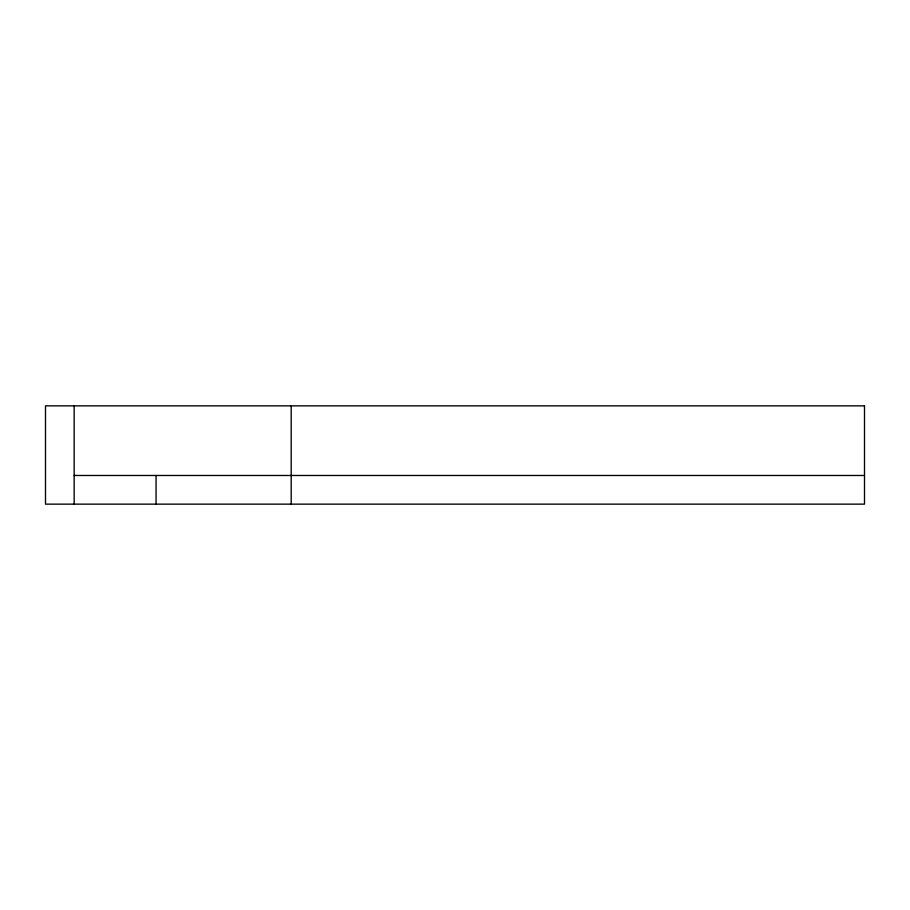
<?xml version="1.0" encoding="UTF-8"?>
<svg xmlns="http://www.w3.org/2000/svg" width="910" height="910" viewBox="0 0 910 910"><rect width="100%" height="100%" fill="white"/><g stroke="black" fill="none" stroke-linecap="round" stroke-linejoin="round"><path stroke-width="1.36" d="M74.165 475.475L864.5 475.475M291.2 405.86L291.2 504.14M156.065 475.475L156.065 504.14M74.165 405.86L74.165 504.14M864.5 405.86L45.5 405.86L45.5 504.14L864.5 504.14L864.5 405.86"/></g></svg>
